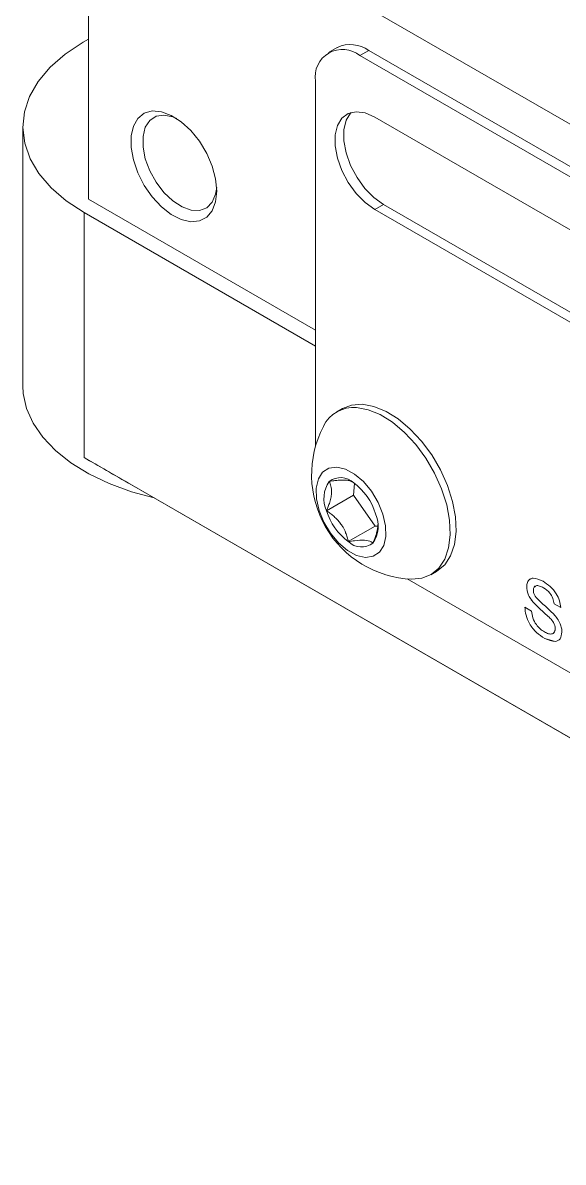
# Model space of a CAD drawing. Header units: millimetres. Extents: x 2 to 278, y 1 to 215.
# Drawn here: x 193.56 to 201.75, y 152.84 to 170.11 of the extents above; entities that cross this region are included whole.
import ezdxf

# ---------------------------------------------------------------- set-up
doc = ezdxf.new("R2010")
doc.units = ezdxf.units.MM

msp = doc.modelspace()

# ---------------------------------------------------------------- linework, layer by layer
at = {"color": 7, "linetype": 'Continuous', "lineweight": 18}
for p, q in [((194.559, 172.572), (194.559, 167.432)), ((197.743, 170.941), (209.866, 163.942)), ((198.326, 169.735), (198.193, 169.658)), ((198.803, 169.688), (198.669, 169.611)), ((208.547, 163.908), (198.669, 169.611)), ((208.681, 163.985), (198.803, 169.688)), ((197.995, 169.222), (197.995, 163.687)), ((202.805, 166.419), (198.893, 168.677)), ((193.562, 168.526), (193.562, 164.606)), ((194.559, 167.432), (197.995, 165.449)), ((199.027, 167.355), (198.893, 167.277)), ((199.027, 167.355), (202.429, 165.391)), ((197.995, 165.208), (194.492, 167.23)), ((194.492, 167.23), (194.492, 163.517)), ((198.893, 167.277), (202.446, 165.227)), ((198.405, 164.26), (198.318, 164.209)), ((194.492, 163.517), (212.991, 152.838)), ((212.453, 153.149), (195.211, 163.103)), ((198.587, 163.126), (198.57, 162.946)), ((198.57, 162.946), (198.162, 162.711)), ((198.57, 162.946), (198.902, 162.479)), ((198.902, 162.479), (198.493, 162.244)), ((198.902, 162.479), (198.941, 162.477)), ((199.384, 161.68), (207.204, 157.165)), ((199.743, 161.741), (199.83, 161.792)), ((201.195, 161.558), (201.195, 161.558)), ((201.448, 161.544), (201.448, 161.543)), ((201.301, 161.318), (201.301, 161.318)), ((201.711, 161.243), (201.609, 161.302)), ((201.711, 161.243), (201.609, 161.302)), ((201.609, 161.302), (201.609, 161.302)), ((201.167, 161.248), (201.268, 161.19)), ((201.551, 161.081), (201.551, 161.081)), ((201.628, 160.925), (201.628, 160.925)), ((201.627, 160.731), (201.468, 160.777)), ((201.468, 160.777), (201.468, 160.777))]:
    msp.add_line(p, q, dxfattribs=at)
at = {"color": 7, "linetype": 'Continuous', "lineweight": 18, "flags": 128}
for points in [[(194.492, 167.23), (194.22, 167.41), (193.99, 167.608), (193.806, 167.822), (193.672, 168.047), (193.591, 168.281), (193.562, 168.519), (193.587, 168.757), (193.666, 168.992), (193.797, 169.218), (193.977, 169.433), (194.205, 169.632), (194.475, 169.812), (194.559, 169.86)], [(196.501, 167.556), (196.483, 167.393), (196.432, 167.259), (196.348, 167.161), (196.238, 167.104), (196.108, 167.093), (195.963, 167.126), (195.812, 167.203), (195.663, 167.319), (195.524, 167.469), (195.403, 167.643), (195.306, 167.833), (195.238, 168.028), (195.203, 168.218), (195.203, 168.392), (195.238, 168.542), (195.306, 168.659), (195.403, 168.737), (195.524, 168.771), (195.663, 168.76), (195.812, 168.704), (195.963, 168.607), (196.108, 168.473), (196.238, 168.311), (196.348, 168.127), (196.432, 167.933), (196.483, 167.74), (196.501, 167.556)], [(198.893, 168.677), (198.748, 168.741), (198.612, 168.76), (198.491, 168.733), (198.394, 168.663), (198.327, 168.553), (198.292, 168.409), (198.292, 168.24), (198.327, 168.056), (198.394, 167.868), (198.491, 167.686), (198.612, 167.52), (198.748, 167.382), (198.893, 167.277)], [(198.537, 168.749), (198.528, 168.74), (198.46, 168.63), (198.425, 168.486), (198.425, 168.318), (198.46, 168.134), (198.528, 167.945), (198.625, 167.763), (198.745, 167.597), (198.882, 167.459), (199.027, 167.355)], [(195.896, 168.655), (195.834, 168.681), (195.701, 168.708), (195.582, 168.69), (195.485, 168.627), (195.418, 168.524), (195.383, 168.386), (195.383, 168.224), (195.418, 168.046), (195.485, 167.865), (195.582, 167.691), (195.701, 167.535), (195.834, 167.408), (195.975, 167.317), (196.113, 167.267), (196.24, 167.263), (196.349, 167.304), (196.431, 167.388), (196.483, 167.509), (196.499, 167.611)], [(193.562, 164.606), (193.568, 164.491), (193.618, 164.263), (193.718, 164.04), (193.864, 163.826), (194.056, 163.624), (194.291, 163.438), (194.564, 163.27), (194.871, 163.123), (195.208, 163), (195.552, 162.906)], [(198.705, 164.326), (198.543, 164.313), (198.405, 164.26)], [(199.453, 161.675), (199.605, 161.688), (199.748, 161.744), (199.865, 161.842), (199.955, 161.979), (200.013, 162.149), (200.037, 162.348), (200.027, 162.568), (199.984, 162.802), (199.907, 163.042), (199.801, 163.28), (199.669, 163.507), (199.515, 163.716), (199.344, 163.9), (199.163, 164.052), (198.977, 164.168), (198.793, 164.243), (198.617, 164.275)], [(199.83, 161.792), (199.835, 161.794), (199.953, 161.893), (200.042, 162.029), (200.1, 162.2), (200.125, 162.399), (200.115, 162.619), (200.071, 162.853), (199.995, 163.093), (199.889, 163.33), (199.756, 163.557), (199.602, 163.766), (199.432, 163.95), (199.25, 164.103), (199.064, 164.218), (198.881, 164.294), (198.705, 164.326)], [(198.317, 163.373), (198.199, 163.357), (198.104, 163.295), (198.039, 163.193), (198.007, 163.055), (198.011, 162.893), (198.051, 162.717), (198.124, 162.539), (198.224, 162.371), (198.346, 162.225), (198.481, 162.111), (198.619, 162.035), (198.752, 162.005), (198.87, 162.021), (198.965, 162.082), (199.03, 162.185), (199.062, 162.323), (199.058, 162.485), (199.018, 162.661), (198.945, 162.839), (198.845, 163.007), (198.723, 163.153), (198.588, 163.267), (198.45, 163.342), (198.317, 163.373)]]:
    msp.add_lwpolyline(points, dxfattribs=at)
at = {"color": 7, "linetype": 'Continuous', "lineweight": 18}
for centre, radius, start, end in [((198.524, 169.298), 0.479, 54.3824, 114.3071), ((198.406, 169.288), 0.416, 50.7967, 189.214), ((198.573, 163.767), 0.51, 85.0697, 153.9309), ((199.523, 163.259), 1.586, 152.5193, 267.4753), ((198.377, 162.93), 0.285, 45.81, 127.5442), ((198.578, 162.897), 0.455, 145.301, 204.1305), ((198.024, 162.392), 0.924, 17.3089, 53.3886), ((199.044, 162.986), 0.924, 197.3089, 233.3886), ((198.491, 162.481), 0.455, 325.301, 24.1305), ((198.692, 162.448), 0.285, 225.81, 307.5442)]:
    msp.add_arc(centre, radius, start, end, dxfattribs=at)
msp.add_ellipse((196.737, 162.221), major_axis=(3.175, -1.833), ratio=0.00007, start_param=2.072441, end_param=2.356235, dxfattribs=at)
for points, knots in [([(198.203, 163.156), (198.209, 163.145), (198.219, 163.122), (198.231, 163.084), (198.238, 163.041), (198.24, 162.998), (198.237, 162.957), (198.232, 162.92), (198.223, 162.881), (198.212, 162.843), (198.197, 162.797), (198.181, 162.754), (198.167, 162.722), (198.162, 162.711)], [0, 0, 0, 0, 0.107745, 0.216086, 0.327188, 0.439788, 0.516283, 0.593432, 0.672515, 0.752184, 0.81378, 0.937706, 1, 1, 1, 1]), ([(198.555, 163.148), (198.555, 163.148), (198.553, 163.15), (198.544, 163.154), (198.528, 163.161), (198.505, 163.168), (198.478, 163.174), (198.448, 163.177), (198.415, 163.178), (198.379, 163.177), (198.34, 163.174), (198.305, 163.171), (198.267, 163.166), (198.236, 163.161), (198.211, 163.157), (198.203, 163.156)], [0, 0, 0, 0, 0.000438, 0.044516, 0.138502, 0.233021, 0.32964, 0.427194, 0.517463, 0.608545, 0.701883, 0.795848, 0.846755, 0.948835, 1, 1, 1, 1]), ([(198.162, 162.711), (198.171, 162.705), (198.198, 162.687), (198.242, 162.655), (198.292, 162.612), (198.332, 162.572), (198.369, 162.529), (198.398, 162.488), (198.424, 162.442), (198.441, 162.407), (198.459, 162.364), (198.477, 162.311), (198.488, 162.266), (198.493, 162.244)], [0, 0, 0, 0, 0.053852, 0.161882, 0.271577, 0.383399, 0.439843, 0.554825, 0.632946, 0.712331, 0.752208, 0.875679, 1, 1, 1, 1]), ([(198.866, 162.222), (198.874, 162.241), (198.89, 162.279), (198.91, 162.336), (198.927, 162.393), (198.937, 162.442), (198.942, 162.483), (198.942, 162.504), (198.943, 162.514)], [0, 0, 0, 0, 0.184439, 0.369898, 0.560083, 0.752833, 0.883778, 1, 1, 1, 1]), ([(198.493, 162.244), (198.525, 162.249), (198.615, 162.263), (198.748, 162.27), (198.829, 162.249), (198.857, 162.229), (198.866, 162.222)], [0, 0, 0, 0, 0.180942, 0.506293, 0.843975, 1, 1, 1, 1]), ([(201.195, 161.558), (201.197, 161.583), (201.202, 161.631), (201.238, 161.677), (201.316, 161.702), (201.391, 161.666), (201.444, 161.642)], [0, 0, 0, 0, 0.187029, 0.374124, 0.56114, 1, 1, 1, 1]), ([(201.195, 161.558), (201.197, 161.582), (201.203, 161.63), (201.229, 161.671), (201.255, 161.677), (201.262, 161.679)], [0, 0, 0, 0, 0.415214, 0.830575, 1, 1, 1, 1]), ([(201.301, 161.318), (201.285, 161.338), (201.252, 161.377), (201.206, 161.462), (201.199, 161.522), (201.195, 161.558)], [0, 0, 0, 0, 0.281445, 0.562273, 1, 1, 1, 1]), ([(201.301, 161.318), (201.285, 161.338), (201.253, 161.377), (201.206, 161.462), (201.199, 161.522), (201.195, 161.558)], [0, 0, 0, 0, 0.281445, 0.562273, 1, 1, 1, 1]), ([(201.448, 161.543), (201.429, 161.554), (201.39, 161.575), (201.338, 161.582), (201.302, 161.557), (201.298, 161.524), (201.296, 161.507)], [0, 0, 0, 0, 0.28129, 0.56082, 0.78068, 1, 1, 1, 1]), ([(201.296, 161.507), (201.297, 161.491), (201.3, 161.462), (201.315, 161.432), (201.322, 161.419)], [0, 0, 0, 0, 0.5596169, 1, 1, 1, 1]), ([(201.448, 161.544), (201.429, 161.554), (201.39, 161.574), (201.341, 161.584), (201.323, 161.566), (201.317, 161.56)], [0, 0, 0, 0, 0.396742, 0.791002, 1, 1, 1, 1]), ([(201.444, 161.642), (201.48, 161.618), (201.551, 161.572), (201.643, 161.467), (201.699, 161.346), (201.707, 161.278), (201.711, 161.243)], [0, 0, 0, 0, 0.280797, 0.560151, 0.779877, 1, 1, 1, 1]), ([(201.609, 161.302), (201.605, 161.329), (201.598, 161.383), (201.54, 161.484), (201.483, 161.521), (201.448, 161.544)], [0, 0, 0, 0, 0.281097, 0.560287, 1, 1, 1, 1]), ([(201.609, 161.302), (201.605, 161.329), (201.598, 161.383), (201.54, 161.484), (201.483, 161.521), (201.448, 161.543)], [0, 0, 0, 0, 0.281097, 0.560287, 1, 1, 1, 1]), ([(201.551, 161.081), (201.504, 161.124), (201.419, 161.199), (201.337, 161.282), (201.301, 161.318)], [0, 0, 0, 0, 0.5602287, 1, 1, 1, 1]), ([(201.551, 161.081), (201.504, 161.124), (201.419, 161.199), (201.337, 161.282), (201.301, 161.318)], [0, 0, 0, 0, 0.5602287, 1, 1, 1, 1]), ([(201.322, 161.419), (201.347, 161.39), (201.396, 161.331), (201.495, 161.252), (201.563, 161.185), (201.604, 161.145)], [0, 0, 0, 0, 0.278733, 0.5593629, 1, 1, 1, 1]), ([(201.468, 160.777), (201.426, 160.804), (201.343, 160.857), (201.238, 160.987), (201.178, 161.129), (201.171, 161.208), (201.167, 161.248)], [0, 0, 0, 0, 0.280814, 0.559563, 0.77962, 1, 1, 1, 1]), ([(201.468, 160.777), (201.426, 160.804), (201.343, 160.857), (201.238, 160.987), (201.179, 161.129), (201.171, 161.208), (201.167, 161.248)], [0, 0, 0, 0, 0.280814, 0.559563, 0.77962, 1, 1, 1, 1]), ([(201.268, 161.19), (201.273, 161.156), (201.281, 161.088), (201.334, 160.988), (201.399, 160.918), (201.442, 160.889), (201.464, 160.875)], [0, 0, 0, 0, 0.280632, 0.558674, 0.779197, 1, 1, 1, 1]), ([(201.604, 161.145), (201.623, 161.123), (201.661, 161.079), (201.703, 161.004), (201.726, 160.932), (201.728, 160.892), (201.729, 160.872)], [0, 0, 0, 0, 0.280371, 0.559909, 0.779859, 1, 1, 1, 1]), ([(201.628, 160.925), (201.627, 160.94), (201.624, 160.97), (201.598, 161.029), (201.569, 161.062), (201.551, 161.081)], [0, 0, 0, 0, 0.280089, 0.55997, 1, 1, 1, 1]), ([(201.628, 160.925), (201.627, 160.94), (201.624, 160.97), (201.598, 161.029), (201.569, 161.062), (201.551, 161.081)], [0, 0, 0, 0, 0.280089, 0.55997, 1, 1, 1, 1]), ([(201.464, 160.875), (201.485, 160.864), (201.528, 160.843), (201.584, 160.841), (201.62, 160.871), (201.625, 160.907), (201.628, 160.925)], [0, 0, 0, 0, 0.280917, 0.560813, 0.780502, 1, 1, 1, 1]), ([(201.729, 160.872), (201.723, 160.835), (201.712, 160.761), (201.614, 160.712), (201.524, 160.752), (201.468, 160.777)], [0, 0, 0, 0, 0.279942, 0.56008, 1, 1, 1, 1]), ([(201.603, 160.864), (201.608, 160.867), (201.624, 160.879), (201.626, 160.906), (201.628, 160.925)], [0, 0, 0, 0, 0.294717, 1, 1, 1, 1])]:
    msp.add_open_spline(points, degree=3, knots=knots, dxfattribs=at)

doc.saveas('drawing.dxf')
